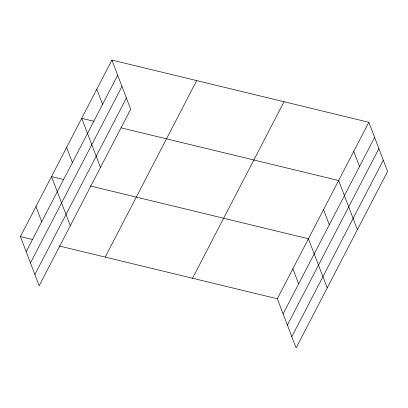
<?xml version="1.0" encoding="UTF-8"?>
<svg xmlns="http://www.w3.org/2000/svg" width="408" height="408" viewBox="0 0 408 408"><rect width="100%" height="100%" fill="white"/><g stroke="black" fill="none" stroke-linecap="round" stroke-linejoin="round"><path stroke-width="0.61" d="M111.909 60.068L130.677 109.222L39.168 285.728L20.4 236.579L111.909 60.068L368.832 122.273L387.6 171.421L296.091 347.932L277.323 298.778L368.832 122.273M26.173 251.695L117.683 75.189M30.462 262.925L121.972 86.419M34.879 274.497L126.388 97.991M105.182 257.101L196.692 80.595M192.535 278.251L284.05 101.745M283.096 313.9L374.605 137.394M287.385 325.13L378.894 148.624M291.802 336.702L383.311 160.196M93.998 121.293L81.712 118.315L100.48 167.469M121.033 127.837L338.635 180.52L357.403 229.668M63.801 179.54L51.515 176.562L70.283 225.716M90.219 185.936L308.433 238.767L327.206 287.915M20.4 236.579L32.686 239.552M59.104 245.947L277.323 298.778M353.731 151.399L359.504 166.52M323.534 209.646L329.307 224.767M292.878 268.775L298.651 283.897M96.813 89.194L102.587 104.315M66.611 147.441L72.384 162.562M35.955 206.57L41.733 221.692"/></g></svg>
